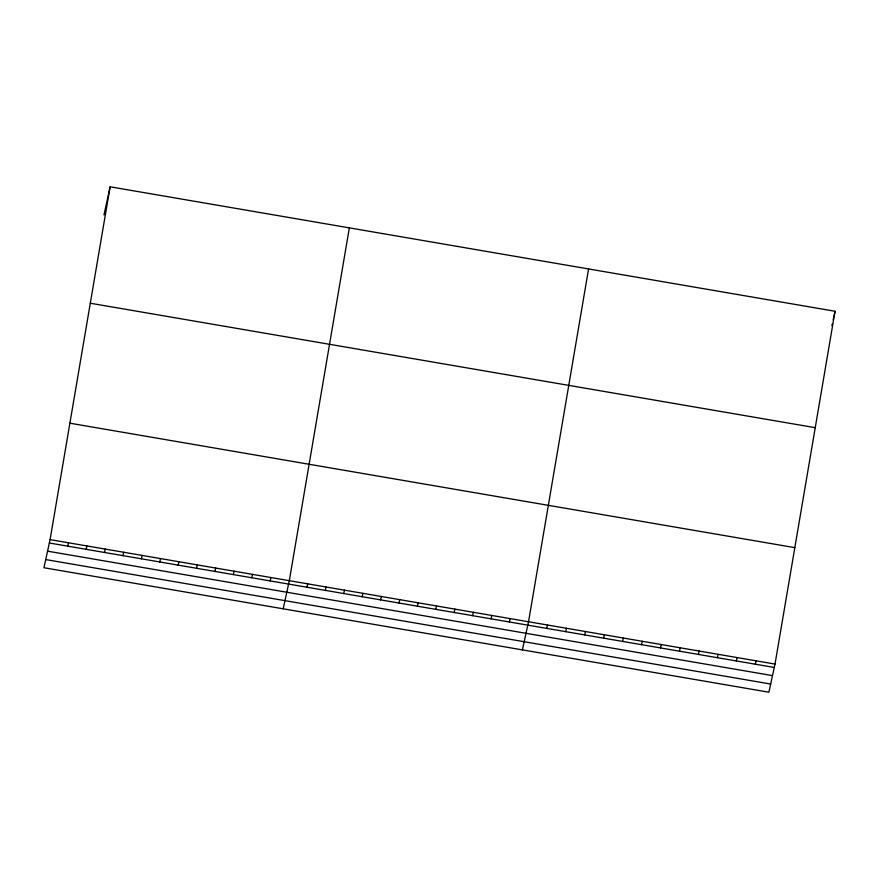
<?xml version="1.0" encoding="UTF-8"?>
<svg xmlns="http://www.w3.org/2000/svg" width="879" height="879" viewBox="0 0 879 879"><rect width="100%" height="100%" fill="white"/><g stroke="black" fill="none" stroke-linecap="round" stroke-linejoin="round"><path stroke-width="1.32" d="M50.081 539.618L110.117 186.798L835.05 311.265L775.014 664.074L768.883 692.202L43.95 567.735L50.081 539.618L775.014 664.074M349.348 227.87L289.312 580.689L283.181 608.806M588.578 268.941L528.532 621.761L522.401 649.878M103.986 214.926L110.117 186.798M67.749 546.156L68.485 542.782M86.153 549.32L86.889 545.936M104.546 552.473L105.282 549.1M122.95 555.638L123.686 552.254M141.354 558.791L142.09 555.418M159.758 561.956L160.494 558.572M178.162 565.109L178.898 561.736M196.555 568.274L197.303 564.889M214.959 571.438L215.696 568.054M233.364 574.591L234.1 571.207M251.768 577.756L252.504 574.372M270.172 580.909L270.908 577.536M306.969 587.227L307.705 583.854M325.373 590.391L326.109 587.007M343.777 593.545L344.513 590.172M362.181 596.709L362.917 593.325M380.585 599.863L381.321 596.489M398.978 603.027L399.725 599.643M417.382 606.191L418.118 602.807M435.786 609.345L436.522 605.961M454.19 612.509L454.926 609.125M472.594 615.663L473.331 612.289M490.998 618.827L491.735 615.443M509.391 621.98L510.128 618.607M546.76 628.397L547.496 625.013M565.713 631.649L566.45 628.276M584.678 634.913L585.414 631.529M603.642 638.165L604.378 634.781M622.596 641.417L623.332 638.033M641.56 644.67L642.296 641.296M660.514 647.933L661.25 644.549M679.478 651.185L680.214 647.801M698.431 654.437L699.168 651.053M717.396 657.69L718.132 654.317M736.36 660.953L737.096 657.569M755.314 664.205L756.05 660.821M831.919 325.615L832.325 323.736M833.127 320.088L833.523 318.275M833.721 317.363L835.05 311.265M90.306 303.233L815.24 427.688M69.891 423.195L794.825 547.65M49.345 543.002L774.278 667.458M47.565 551.166L772.498 675.621M45.73 559.571L770.663 684.038"/></g></svg>
